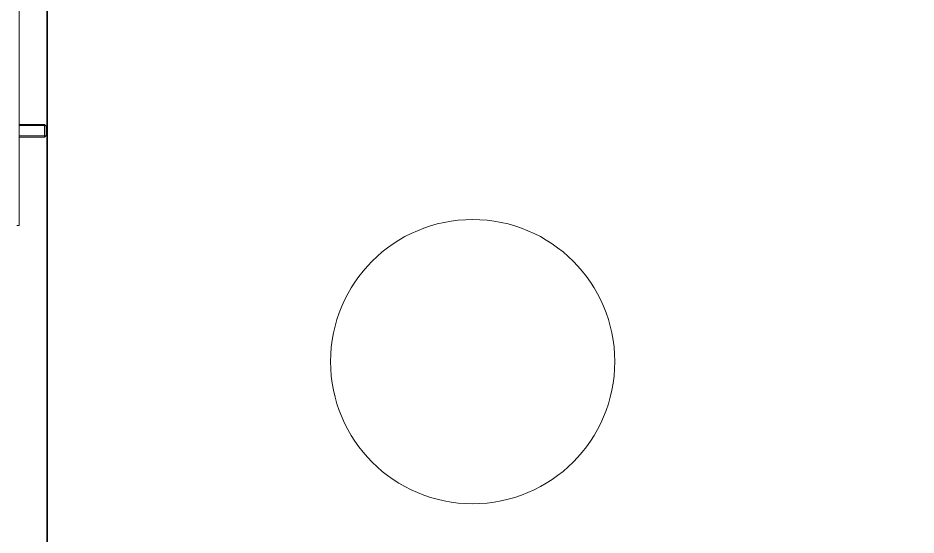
# Model space of a CAD drawing. Header units: millimetres. Extents: x -10496 to -5455, y -188 to 7293.
# Drawn here: x -7486.7 to -7429.9, y 3443.8 to 3476.5 of the extents above; entities that cross this region are included whole.
import ezdxf

# ---------------------------------------------------------------- set-up
doc = ezdxf.new("R2010")
doc.units = ezdxf.units.MM
for name, color, linetype, lineweight in [('00 TEFRİŞ', 252, 'Continuous', 13), ('GJC_duvar', 10, 'Continuous', 30), ('GJC_tefris', 30, 'Continuous', 0), ('GJC_ölçüler', 253, 'Continuous', 5)]:
    doc.layers.add(name, color=color, linetype=linetype, lineweight=lineweight)

# ---------------------------------------------------------------- blocks, each defined once
blk = doc.blocks.new('fgjh')
at = {"layer": 'GJC_tefris', "color": 151, "extrusion": (-0.016672, 1.52509e-05, 0.999861)}
for p, q in [((5037967.735, 2445214.517, 2049.03), (5037967.735, 2445214.677, 2049.03)), ((5038030.277, 2445214.517, 2050.073), (5037967.735, 2445214.517, 2049.03)), ((5037973.335, 2445214.517, 2049.124), (5037973.335, 2445212.917, 2049.124)), ((5037973.411, 2445214.517, 2049.125), (5037973.411, 2445212.841, 2049.125)), ((5037974.058, 2445214.517, 2049.136), (5037974.058, 2445212.841, 2049.136)), ((5037974.134, 2445212.917, 2049.137), (5037974.134, 2445214.517, 2049.137)), ((5037974.134, 2445212.917, 2049.137), (5037973.335, 2445212.917, 2049.124)), ((5037973.335, 2445212.917, 2049.124), (5037973.435, 2445212.817, 2049.125)), ((5037973.435, 2445212.817, 2049.125), (5037974.034, 2445212.817, 2049.135)), ((5037974.034, 2445212.817, 2049.135), (5037974.134, 2445212.917, 2049.137))]:
    blk.add_line(p, q, dxfattribs=at)
at = {"layer": 'GJC_tefris', "color": 151}
blk.add_circle((5037959.115, 2445185.796, 1907.46), 9, dxfattribs=at)
blk = doc.blocks.new('rölöveteyit')
at = {"layer": 'GJC_duvar'}
blk.add_lwpolyline([(31617.041, -28165.676), (31617.041, -28365.676)], dxfattribs=at)
blk = doc.blocks.new('new ytong')
at = {"layer": '00 TEFRİŞ', "color": 8}
blk.add_line((-19093.338, 3825.562), (-19093.338, 2635.562), dxfattribs=at)
at = {"layer": 'GJC_duvar'}
blk.add_lwpolyline([(-19093.338, 3825.562), (-19093.338, 2635.562)], dxfattribs=at)
at = {"layer": 'GJC_ölçüler', "color": 51, "lineweight": 30, "true_color": 0xf8f6b0}
blk.add_lwpolyline([(-19093.338, 3815.562), (-18813.338, 3815.562), (-18813.338, 3339.395), (-19093.338, 3339.395)], close=True, dxfattribs=at)

msp = doc.modelspace()

# ---------------------------------------------------------------- linework, layer by layer
at = {"layer": 'GJC_duvar'}
msp.add_line((-7484.882, 3564.298), (-7484.882, 2374.298), dxfattribs=at)

# ---------------------------------------------------------------- block references
at = {"rotation": 90}
msp.add_blockref('fgjh', (2437727.858, -5034504.356, -2049.551), dxfattribs=at)

# ---------------------------------------------------------------- next in the draw order: block references
at = {"layer": 'GJC_ölçüler'}
msp.add_blockref('rölöveteyit', (-39101.923, 31729.974), dxfattribs=at)

# ---------------------------------------------------------------- next in the draw order: block references
at = {"layer": 'GJC_duvar', "color": 41, "true_color": 0xf4ee51}
msp.add_blockref('new ytong', (11608.455, -261.264), dxfattribs=at)

doc.saveas('drawing.dxf')
